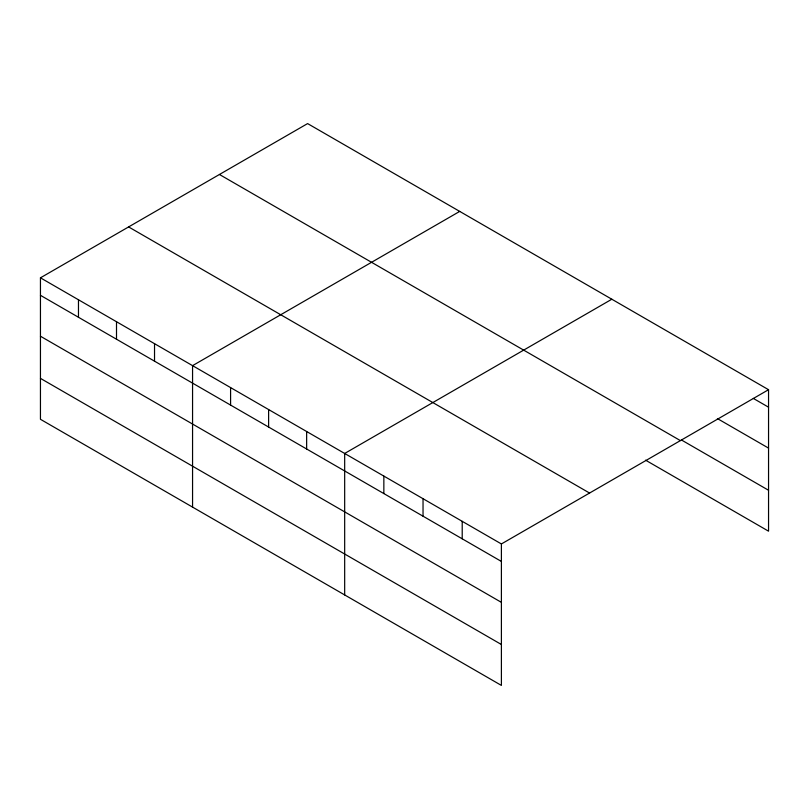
<?xml version="1.0" encoding="UTF-8"?>
<svg xmlns="http://www.w3.org/2000/svg" width="809" height="809" viewBox="0 0 809 809"><rect width="100%" height="100%" fill="white"/><g stroke="black" fill="none" stroke-linecap="round" stroke-linejoin="round"><path stroke-width="1.21" d="M501.398 602.351L501.398 543.951L40.45 277.821L40.45 419.295L501.398 685.415L501.398 602.351L40.45 336.231M645.572 460.169L768.55 531.179L768.55 389.705L307.602 123.585L40.45 277.821M459.714 211.402L192.562 365.648L192.562 507.112M611.826 299.229L344.674 453.465L344.674 594.939M501.398 543.951L768.55 389.705M753.31 398.402L768.55 407.19M717.401 418.577L768.55 448.105M681.481 439.995L768.55 490.264M219.441 174.481L680.389 440.602M128.611 226.924L589.559 493.045M40.45 295.315L501.398 561.436M40.45 378.379L501.398 644.5M462.212 521.33L462.212 538.814M423.036 498.708L423.036 516.193M383.85 476.086L383.85 493.571M306.641 431.51L306.641 448.995M268.618 409.556L268.618 427.041M230.585 387.602L230.585 405.087M154.529 343.694L154.529 361.178M116.506 321.739L116.506 339.224M78.473 299.775L78.473 317.27"/></g></svg>
